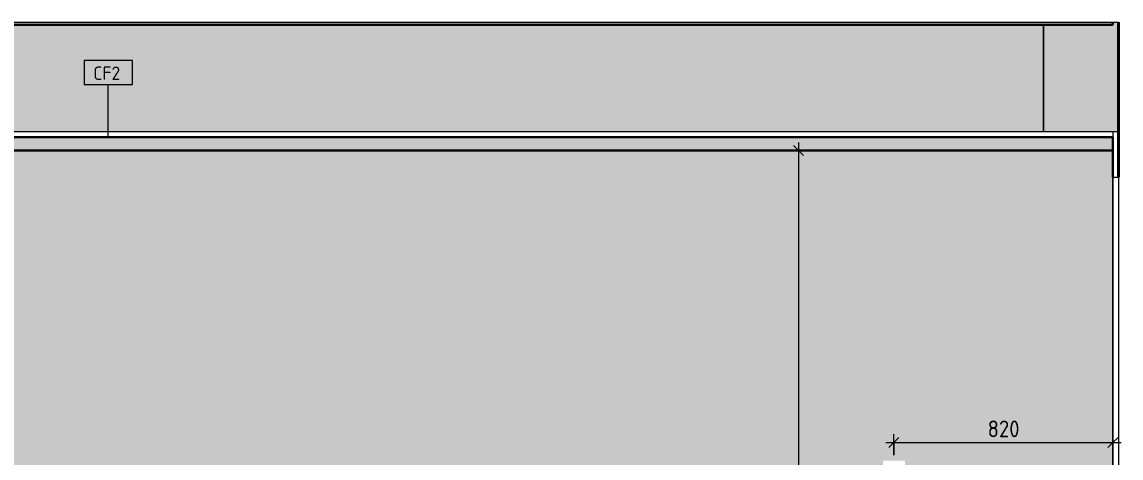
# Model space of a CAD drawing. Header units: millimetres. Extents: x 855 to 94006, y -3304 to 17933.
# Drawn here: x 61194 to 65307, y 2251 to 3880 of the extents above; entities that cross this region are included whole.
import ezdxf

# ---------------------------------------------------------------- set-up
doc = ezdxf.new("R2010")
doc.units = ezdxf.units.MM
for name, color, linetype, lineweight in [('A-ANNO-DIMS', 7, 'Continuous', 9), ('A-ANNO-DIMS-25', 7, 'Continuous', 9), ('A-CLNG-IDEN', 7, 'Continuous', 9), ('A-FLOR', 7, 'Continuous', 9), ('A-WALL-PATT', 7, 'Continuous', 9), ('I-WALL', 7, 'Continuous', 9), ('S-COLS', 7, 'Continuous', 9)]:
    doc.layers.add(name, color=color, linetype=linetype, lineweight=lineweight)
for name, color, linetype, lineweight, true_color in [('A-CLNG-1', 7, 'Continuous', 9, 0x787878), ('A-CLNG-FNSH-1', 7, 'Continuous', 30, 0x3c3c3c), ('A-WALL-4', 7, 'Continuous', 40, 0x3c3c3c), ('A-WALL-FNSH-4', 7, 'Continuous', 30, 0x3c3c3c), ('I-WALL-1', 7, 'Continuous', 9, 0x787878)]:
    doc.layers.add(name, color=color, linetype=linetype, lineweight=lineweight, true_color=true_color)
doc.styles.add('GOST Common_7', font='GOST_Common.ttf', dxfattribs={"height": 50})
doc.styles.add('ISOCPEUR_2', font='isocpeur.ttf', dxfattribs={"width": 0.9, "height": 62.5})
doc.dimstyles.new('ISO-2_5_0_9К_БОЛЬШОЙ_1', dxfattribs={"dimscale": 304.8, "dimtxt": 62.248823, "dimasz": 0.123031, "dimexe": 0.098425, "dimexo": 0.246063, "dimgap": 0, "dimtad": 1, "dimdec": 0, "dimrnd": 10, "dimzin": 0, "dimdsep": 46, "dimtxsty": 'ISOCPEUR_2', "dimblk1": 'OBLIQUE', "dimblk2": 'OBLIQUE', "dimsah": 1, "dimcen": 0.09, "dimdle": 0.098425, "dimazin": 0, "dimtfac": 1, "dimtdec": 4, "dimtix": 1, "dimtmove": 0, "dimatfit": 3, "dimfxl": 1, "dimtvp": 1, "dimtolj": 1, "dimtzin": 0, "dimarcsym": 2})

# ---------------------------------------------------------------- blocks, each defined once
blk = doc.blocks.new('BSC_Колонна _Прямоугольная - 500х500-23286270-Развертка 1_12-2')
at = {"layer": 'S-COLS'}
h = blk.add_hatch(color=256, dxfattribs=at)
h.paths.add_polyline_path([(-120, 800), (-119.8, 800), (-120, 804)])
h.paths.add_polyline_path([(-120, 820), (-119.8, 820), (-120, 848.5)])
h.paths.add_polyline_path([(-400, 3470), (-120, 3470), (-120, 3880), (-140, 3880), (-140, 3870), (-400, 3870)])
blk.add_line((-400, 3870), (-400, 3470), dxfattribs=at)
blk = doc.blocks.new('DIMBLOCK54-Развертка 1_12-2')
at = {"layer": 'A-ANNO-DIMS-25'}
for p, q in [((64427.4, 2309.4), (65307.4, 2309.4)), ((64457.4, 2260.9), (64457.4, 2339.4)), ((64457.4, 2309.4), (64457.4, 2260.9)), ((65277.4, 2260.9), (65277.4, 2339.4)), ((65277.4, 2309.4), (65277.4, 2260.9))]:
    blk.add_line(p, q, dxfattribs=at)
at = {"layer": 'A-ANNO-DIMS-25', "lineweight": 20}
for p, q in [((64457.4, 2309.4), (64438.7, 2290.6)), ((64457.4, 2309.4), (64476.2, 2328.1)), ((65277.4, 2309.4), (65258.7, 2290.6)), ((65277.4, 2309.4), (65296.2, 2328.1))]:
    blk.add_line(p, q, dxfattribs=at)
at = {"layer": 'A-ANNO-DIMS-25', "color": 0, "insert": (64808.2, 2391), "char_height": 62.5, "width": 142.215, "attachment_point": 1, "line_spacing_factor": 1.149209, "style": 'ISOCPEUR_2'}
blk.add_mtext('820', dxfattribs=at)
blk = doc.blocks.new('_Oblique')
at = {"color": 0, "linetype": 'ByBlock', "lineweight": -2}
blk.add_line((-0.5, -0.5), (0.5, 0.5), dxfattribs=at)
blk = doc.blocks.new('DIMBLOCK56-Развертка 1_12-2')
at = {"layer": 'A-ANNO-DIMS-25', "lineweight": 20}
for p, q in [((64100.9, 3400), (64082.1, 3418.8)), ((64100.9, 3400), (64119.6, 3381.2)), ((64100.9, 50), (64082.1, 68.7)), ((64100.9, 50), (64119.6, 31.2))]:
    blk.add_line(p, q, dxfattribs=at)
at = {"layer": 'A-ANNO-DIMS-25'}
for p, q in [((64100.9, 3430), (64100.9, 50)), ((64052.4, 3400), (64130.9, 3400)), ((64100.9, 3400), (64052.4, 3400)), ((64052.4, 50), (64130.9, 50)), ((64100.9, 50), (64052.4, 50))]:
    blk.add_line(p, q, dxfattribs=at)
at = {"layer": 'A-ANNO-DIMS-25', "color": 0, "insert": (64019.2, 1646), "char_height": 62.5, "width": 189.619, "attachment_point": 1, "rotation": 90, "line_spacing_factor": 1.149209, "style": 'ISOCPEUR_2'}
blk.add_mtext('3350', dxfattribs=at)
blk = doc.blocks.new('М_потолков - Марка_ Имя типа-25382930-Развертка 1_12-2')
at = {"layer": 'A-CLNG-IDEN'}
for p, q in [((-3809.4, 3736.3), (-3990.6, 3736.3)), ((-3990.6, 3736.3), (-3990.6, 3646.8)), ((-3809.4, 3646.8), (-3809.4, 3736.3)), ((-3990.6, 3646.8), (-3809.4, 3646.8))]:
    blk.add_line(p, q, dxfattribs=at)

msp = doc.modelspace()

# ---------------------------------------------------------------- hatches: boundary and pattern name
at = {"layer": 'A-CLNG-1'}
for points in [[(63407.6, 3870), (65277.4, 3870), (65277.4, 3880), (57757.4, 3880), (57757.4, 3870), (61517.5, 3870)], [(65017.4, 3400), (65276.4, 3400), (65276.4, 3450), (57758.4, 3450), (57758.4, 3400), (63407.6, 3400)]]:
    msp.add_hatch(color=256, dxfattribs=at).paths.add_polyline_path(points)
at = {"layer": 'A-WALL-PATT'}
h = msp.add_hatch(color=256, dxfattribs=at)
h.paths.add_polyline_path([(65276.4, 0), (65276.4, 804), (64916.9, 804), (64916.9, 770), (64932.5, 770), (64932.5, 100), (64916.9, 100), (64916.9, 50), (64935.2, 50), (64935.2, 800), (65275.2, 800), (65275.2, 100), (65225.2, 100), (65225.2, 0), (65275.2, 0)])
h.paths.add_polyline_path([(57758.4, 50), (58846.9, 50), (58846.9, 2060), (64916.9, 2060), (64916.9, 820), (65276.4, 820), (65276.4, 3400), (57758.4, 3400), (57758.4, 60.2)])
h.paths.add_polyline_path([(64432.9, 2159), (64416.4, 2159), (64416.4, 2241), (64498.4, 2241), (64498.4, 2159), (64481.9, 2159)])
h.paths.add_polyline_path([(64447.9, 2197.5), (64449.2, 2197.8), (64450.1, 2198.7), (64450.4, 2200), (64450.1, 2201.2), (64449.2, 2202.2), (64447.9, 2202.5), (64446.7, 2202.2), (64445.8, 2201.2), (64445.4, 2200), (64445.8, 2198.7), (64446.7, 2197.8), (64447.3, 2197.6)])
h.paths.add_polyline_path([(64466.9, 2197.5), (64468.2, 2197.8), (64469.1, 2198.7), (64469.4, 2200), (64469.1, 2201.2), (64468.2, 2202.2), (64466.9, 2202.5), (64465.7, 2202.2), (64464.8, 2201.2), (64464.4, 2200), (64464.8, 2198.7), (64465.7, 2197.8), (64466.3, 2197.6)])
at = {"layer": 'I-WALL'}
msp.add_hatch(color=256, dxfattribs=at).paths.add_polyline_path([(63407.6, 3470), (65017.4, 3470), (65017.4, 3870), (58267.4, 3870), (58267.4, 3850), (58017.4, 3850), (58017.4, 3470), (61517.5, 3470)])
at = {"layer": 'I-WALL-1'}
h = msp.add_hatch(dxfattribs=at)
h.set_pattern_fill('FP_17', color=256, style=0, pattern_type=2)
h.set_pattern_definition([(45, (65417.435, 0), (-14.25598, 14.25598), []), (45, (65431.691, 0), (-14.25598, 14.25598), [25.202, -5.04, 0.8382, -4.202])])
h.paths.add_polyline_path([(65297.4, 3300), (65297.6, 3300), (65297.4, 3399.8)])

# ---------------------------------------------------------------- linework, layer by layer
at = {"layer": 'A-CLNG-FNSH-1'}
for p, q in [((57757.4, 3870), (65277.4, 3870)), ((65277.4, 3870), (65277.4, 3880.4)), ((65276.4, 3450), (57758.4, 3450)), ((65276.4, 3400), (65276.4, 3450)), ((57758.4, 3400), (65276.4, 3400))]:
    msp.add_line(p, q, dxfattribs=at)
at = {"layer": 'A-CLNG-IDEN'}
msp.add_line((61517.4, 3450), (61517.4, 3646.8), dxfattribs=at)
at = {"layer": 'A-FLOR'}
msp.add_line((57737.4, 3880), (65297.4, 3880), dxfattribs=at)
at = {"layer": 'A-WALL-4'}
for p, q in [((65297.6, 3880), (65297.4, 3880)), ((65297.4, 3880), (65297.4, 3300)), ((65297.4, 3300), (65297.6, 3300))]:
    msp.add_line(p, q, dxfattribs=at)
at = {"layer": 'A-WALL-FNSH-4'}
for p, q in [((65277.4, 3400), (65276.4, 3400)), ((65276.4, 3400), (65276.4, 3300)), ((65277.4, 3300), (65277.4, 3400)), ((65276.4, 3300), (65277.4, 3300))]:
    msp.add_line(p, q, dxfattribs=at)
at = {"layer": 'I-WALL'}
for p, q in [((65017.4, 3470), (65017.4, 3870)), ((65297.4, 3470), (57737.4, 3470)), ((65277.4, 3470), (65277.4, 820)), ((65276.4, 820), (65276.4, 3300)), ((65277.4, 3300), (65297.4, 3300)), ((65297.4, 3300), (65297.4, 820))]:
    msp.add_line(p, q, dxfattribs=at)

# ---------------------------------------------------------------- block references
at = {"layer": 'A-CLNG-IDEN'}
msp.add_blockref('М_потолков - Марка_ Имя типа-25382930-Развертка 1_12-2', (65417.4, 0), dxfattribs=at)
at = {"layer": 'S-COLS'}
msp.add_blockref('BSC_Колонна _Прямоугольная - 500х500-23286270-Развертка 1_12-2', (65417.4, 0), dxfattribs=at)

# ---------------------------------------------------------------- texts
at = {"layer": 'A-CLNG-IDEN', "insert": (61461, 3714.1), "char_height": 50, "width": 132.278, "attachment_point": 1, "style": 'GOST Common_7'}
msp.add_mtext('CF2', dxfattribs=at)

# ---------------------------------------------------------------- dimensions: what is measured, and where the dimension line sits
at = {"layer": 'A-ANNO-DIMS'}
dim = msp.add_linear_dim(base=(64100.9, 50), p1=(64127.4, 3400), p2=(64127.4, 50), angle=90, dimstyle='ISO-2_5_0_9К_БОЛЬШОЙ_1', override={"dimpost": '<>', "dimfxl": 3350}, dxfattribs=at)
dim.commit()
dim.dimension.update_dxf_attribs({"geometry": 'DIMBLOCK56-Развертка 1_12-2', "text_midpoint": (64069.6, 1725)})
dim = msp.add_linear_dim(base=(65277.4, 2309.4), p1=(64457.4, 2335.9), p2=(65277.4, 2335.9), dimstyle='ISO-2_5_0_9К_БОЛЬШОЙ_1', override={"dimpost": '<>', "dimfxl": 820}, dxfattribs=at)
dim.commit()
dim.dimension.update_dxf_attribs({"geometry": 'DIMBLOCK54-Развертка 1_12-2', "text_midpoint": (64867.4, 2340.6)})

doc.saveas('drawing.dxf')
